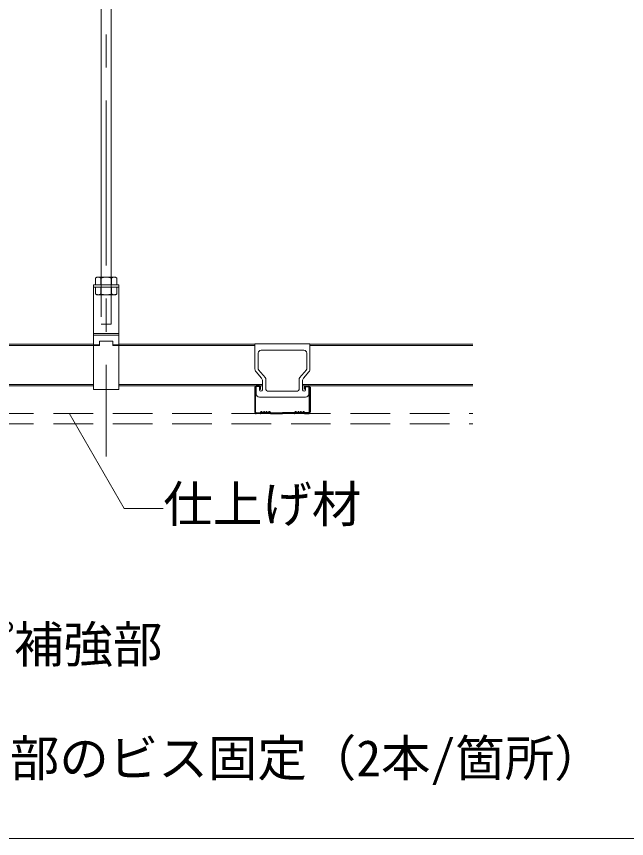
# Model space of a CAD drawing. Units: millimetres on the paper, enlarged 40 times, with parts at other scales. Extents: x -7800 to 7800, y -5387 to 5300.
# Drawn here: x 3000 to 3739, y 3076 to 4072 of the extents above; entities that cross this region are included whole.
import ezdxf
from ezdxf.enums import TextEntityAlignment as Align

# ---------------------------------------------------------------- set-up
doc = ezdxf.new("R2010")
doc.units = ezdxf.units.MM
doc.header["$LTSCALE"] = 40
doc.linetypes.add('CHAIN1', pattern=[8, 5, -1, 1, -1])
doc.linetypes.add('DASHED1', pattern=[1.8, 1.2, -0.6])
for name, color, linetype, lineweight in [('6-0_中心線', 4, 'CHAIN1', 9), ('6-1_吊り材', 7, 'Continuous', 18), ('6-2_野縁受け', 3, 'Continuous', 18), ('6-3_野縁', 2, 'Continuous', 25), ('6-6_文字', 7, 'Continuous', 18), ('6-A_クリップ', 7, 'Continuous', 18), ('6-D_パネル', 4, 'DASHED1', 9), ('F-3_野縁', 3, 'Continuous', 18)]:
    doc.layers.add(name, color=color, linetype=linetype, lineweight=lineweight)
doc.styles.add('ＭＳ ゴシック', font='')
doc.styles.get('ＭＳ ゴシック').set_extended_font_data('MS Gothic')

msp = doc.modelspace()

# ---------------------------------------------------------------- linework, layer by layer
at = {"layer": '6-0_中心線'}
msp.add_line((3108.6, 4610.1), (3108.6, 3539.04), dxfattribs=at)
at = {"layer": '6-1_吊り材'}
for p, q in [((3102.6, 4610.1), (3102.6, 3736.1)), ((3114.6, 3736.1), (3114.6, 4610.1)), ((3097.28, 3756.09), (3095.53, 3755.08)), ((3097.28, 3756.09), (3119.91, 3756.09)), ((3119.91, 3756.09), (3121.66, 3755.08)), ((3093.26, 3746.76), (3093.26, 3620.09)), ((3093.26, 3746.76), (3093.26, 3620.09)), ((3093.26, 3746.76), (3123.93, 3746.76)), ((3095.53, 3746.76), (3095.53, 3755.08)), ((3095.53, 3746.76), (3121.66, 3746.76)), ((3102.06, 3746.76), (3102.06, 3755.08)), ((3115.13, 3746.76), (3115.13, 3755.08)), ((3121.66, 3746.76), (3121.66, 3755.08)), ((3123.93, 3746.76), (3123.93, 3620.09)), ((3093.26, 3687.88), (3123.93, 3687.88)), ((3093.26, 3685.99), (3123.93, 3685.99)), ((3100.6, 3678.75), (3100.6, 3674.09)), ((3116.6, 3678.75), (3100.6, 3678.75)), ((3093.26, 3674.21), (3100.6, 3674.21)), ((3116.6, 3674.21), (3123.93, 3674.21))]:
    msp.add_line(p, q, dxfattribs=at)
at = {"layer": '6-1_吊り材', "linetype": 'DASHED1'}
for p, q in [((3102.6, 3756.09), (3102.6, 3699.38)), ((3114.6, 3699.38), (3114.6, 3756.09)), ((3093.26, 3744.09), (3123.93, 3744.09)), ((3095.53, 3744.09), (3095.53, 3735.77)), ((3121.66, 3744.09), (3095.53, 3744.09)), ((3097.28, 3734.76), (3095.53, 3735.77)), ((3102.06, 3744.09), (3102.06, 3735.77)), ((3115.13, 3744.09), (3115.13, 3735.77)), ((3119.91, 3734.76), (3121.66, 3735.77)), ((3121.66, 3744.09), (3121.66, 3735.77)), ((3119.91, 3734.76), (3097.28, 3734.76)), ((3102.6, 3699.38), (3114.6, 3699.38))]:
    msp.add_line(p, q, dxfattribs=at)
at = {"layer": '6-1_吊り材'}
for points in [[(3093.26, 3746.76), (3093.26, 3620.09), (3123.93, 3620.09)], [(3116.6, 3678.75), (3116.6, 3673.43), (3123.93, 3673.43)], [(3093.26, 3673.43), (3100.6, 3673.43), (3100.6, 3674.09)]]:
    msp.add_lwpolyline(points, dxfattribs=at)
for centre, radius, start, end in [((3099.8, 3747.07), 9.08, 96.34293, 118.04131), ((3098.57, 3749.59), 6.51, 57.57117, 88.04457), ((3108.6, 3734.47), 21.62, 72.41203, 107.58795), ((3118.62, 3749.59), 6.51, 91.95541, 122.42882), ((3117.39, 3747.07), 9.08, 61.95868, 83.65706)]:
    msp.add_arc(centre, radius, start, end, dxfattribs=at)
at = {"layer": '6-1_吊り材', "linetype": 'DASHED1'}
for centre, radius, start, end in [((3099.8, 3743.79), 9.08, 241.95868, 263.65706), ((3098.57, 3741.26), 6.51, 271.95541, 302.42882), ((3108.6, 3756.38), 21.62, 252.41203, 287.58795), ((3118.62, 3741.26), 6.51, 237.57117, 268.04457), ((3117.39, 3743.79), 9.08, 276.34293, 298.04131)]:
    msp.add_arc(centre, radius, start, end, dxfattribs=at)
at = {"layer": '6-2_野縁受け'}
for p, q in [((3093.26, 3673.43), (2879.64, 3673.43)), ((2951.6, 3675.03), (3093.26, 3675.03)), ((3288.93, 3675.03), (3123.93, 3675.03)), ((3288.93, 3673.43), (3123.93, 3673.43)), ((3552.9, 3675.03), (3355.59, 3675.03)), ((3552.9, 3673.43), (3355.59, 3673.43)), ((3093.26, 3625.96), (2953.7, 3625.96)), ((3297.93, 3625.96), (3123.93, 3625.96)), ((3552.9, 3625.96), (3346.59, 3625.96)), ((2953.7, 3624.36), (3093.26, 3624.36)), ((3297.93, 3624.36), (3123.93, 3624.36)), ((3552.9, 3624.36), (3346.59, 3624.36))]:
    msp.add_line(p, q, dxfattribs=at)
at = {"layer": '6-3_野縁'}
for p, q in [((3288.93, 3623.03), (3288.93, 3592.42)), ((3289.6, 3592.39), (3289.6, 3623.03)), ((3294.26, 3624.36), (3290.26, 3624.36)), ((3294.26, 3623.7), (3290.26, 3623.7)), ((3294.93, 3620.36), (3294.93, 3623.03)), ((3294.93, 3620.36), (3295.6, 3620.36)), ((3295.6, 3620.36), (3295.6, 3623.03)), ((3348.93, 3620.36), (3348.93, 3623.03)), ((3349.6, 3620.36), (3348.93, 3620.36)), ((3349.6, 3620.36), (3349.6, 3623.03)), ((3350.26, 3624.36), (3354.26, 3624.36)), ((3350.26, 3623.7), (3354.26, 3623.7)), ((3354.93, 3592.39), (3354.93, 3623.03)), ((3355.6, 3623.03), (3355.6, 3592.42)), ((3290.26, 3591.7), (3295.04, 3591.7)), ((3290.26, 3591.7), (3295.04, 3591.7)), ((3295.04, 3591.03), (3290.26, 3591.03)), ((3295.04, 3591.03), (3290.26, 3591.03)), ((3296.46, 3592.83), (3295.51, 3591.89)), ((3295.51, 3591.89), (3296.46, 3592.83)), ((3296.93, 3592.36), (3295.99, 3591.42)), ((3296.93, 3592.36), (3295.99, 3591.42)), ((3306.26, 3592.36), (3307.21, 3591.42)), ((3306.73, 3592.83), (3307.68, 3591.89)), ((3308.15, 3591.7), (3322.26, 3591.7)), ((3308.15, 3591.03), (3322.26, 3591.03)), ((3336.38, 3591.7), (3322.26, 3591.7)), ((3336.38, 3591.03), (3322.26, 3591.03)), ((3337.79, 3592.83), (3336.85, 3591.89)), ((3338.26, 3592.36), (3337.32, 3591.42)), ((3347.6, 3592.36), (3348.54, 3591.42)), ((3347.6, 3592.36), (3348.54, 3591.42)), ((3348.07, 3592.83), (3349.01, 3591.89)), ((3349.01, 3591.89), (3348.07, 3592.83)), ((3354.26, 3591.7), (3349.48, 3591.7)), ((3354.26, 3591.7), (3349.48, 3591.7)), ((3349.48, 3591.03), (3354.26, 3591.03)), ((3349.48, 3591.03), (3354.26, 3591.03))]:
    msp.add_line(p, q, dxfattribs=at)
for centre, radius, start, end in [((3290.26, 3623.03), 1.33, 90.00299, 180.00299), ((3290.26, 3623.03), 0.667, 90.00299, 180.00299), ((3294.26, 3623.03), 1.33, 0.00299, 90.00299), ((3294.26, 3623.03), 0.667, 0.00299, 90.00299), ((3350.26, 3623.03), 1.33, 89.99699, 179.99699), ((3350.26, 3623.03), 0.667, 89.99699, 179.99699), ((3354.26, 3623.03), 1.33, 359.99699, 89.99699), ((3354.26, 3623.03), 0.667, 359.99699, 89.99699), ((3290.26, 3592.36), 1.33, 177.476, 270), ((3290.26, 3592.36), 1.33, 177.476, 270), ((3290.26, 3592.36), 0.667, 177.476, 270), ((3290.26, 3592.36), 0.667, 177.476, 270), ((3295.04, 3592.36), 0.667, 270, 314.99998), ((3295.04, 3592.36), 0.667, 269.99998, 314.99998), ((3295.04, 3592.36), 1.33, 270, 314.99998), ((3295.04, 3592.36), 1.33, 270, 315), ((3296.93, 3592.36), 0.667, 46.39717, 135), ((3298.6, 3594.11), 2.42, 226.39717, 313.60281), ((3298.6, 3594.11), 1.75, 226.39717, 313.60281), ((3300.26, 3592.36), 0.667, 36.86989, 133.60281), ((3301.6, 3593.36), 1.67, 216.86989, 323.1301), ((3301.6, 3593.36), 1, 216.86989, 323.1301), ((3302.93, 3592.36), 0.667, 46.39717, 143.1301), ((3302.93, 3592.36), 0.667, 36.86989, 143.1301), ((3304.6, 3594.11), 2.42, 226.39717, 313.60281), ((3304.6, 3594.11), 1.75, 226.39717, 313.60281), ((3306.26, 3592.36), 0.667, 44.99998, 133.60281), ((3308.15, 3592.36), 1.33, 225, 270), ((3308.15, 3592.36), 0.667, 225, 270), ((3336.38, 3592.36), 0.667, 270, 315), ((3336.38, 3592.36), 1.33, 270, 315), ((3338.26, 3592.36), 0.667, 46.39719, 135.00002), ((3339.93, 3594.11), 2.42, 226.39719, 313.60283), ((3339.93, 3594.11), 1.75, 226.39719, 313.60283), ((3341.6, 3592.36), 0.667, 36.8699, 143.13011), ((3341.6, 3592.36), 0.667, 36.8699, 133.60283), ((3342.93, 3593.36), 1.67, 216.8699, 323.13011), ((3342.93, 3593.36), 1, 216.8699, 323.13011), ((3344.26, 3592.36), 0.667, 46.39719, 143.13011), ((3345.93, 3594.11), 2.42, 226.39719, 313.60283), ((3345.93, 3594.11), 1.75, 226.39719, 313.60283), ((3347.6, 3592.36), 0.667, 45, 133.60283), ((3349.48, 3592.36), 1.33, 225.00002, 270), ((3349.48, 3592.36), 1.33, 225, 270), ((3349.48, 3592.36), 0.667, 225.00002, 270), ((3349.48, 3592.36), 0.667, 225, 270), ((3354.26, 3592.36), 1.33, 269.99997, 2.524), ((3354.26, 3592.36), 1.33, 270, 2.524), ((3354.26, 3592.36), 0.667, 269.99997, 2.524), ((3354.26, 3592.36), 0.667, 270, 2.524)]:
    msp.add_arc(centre, radius, start, end, dxfattribs=at)
at = {"layer": '6-6_文字'}
for p, q in [((3063.64, 3591.43), (3130.31, 3475.96)), ((3130.31, 3475.96), (3177.82, 3475.96))]:
    msp.add_line(p, q, dxfattribs=at)
at = {"layer": '6-A_クリップ'}
for p, q in [((3355.59, 3675.56), (3288.93, 3675.56)), ((3288.93, 3644.85), (3288.93, 3675.56)), ((3296.26, 3667.56), (3348.26, 3667.56)), ((3355.59, 3644.85), (3355.59, 3675.56)), ((3292.93, 3644.85), (3292.93, 3664.23)), ((3351.59, 3644.85), (3351.59, 3664.23)), ((3296.67, 3633.72), (3290.18, 3641.41)), ((3301.61, 3634.06), (3293.24, 3643.99)), ((3342.91, 3634.06), (3351.28, 3643.99)), ((3347.85, 3633.72), (3354.34, 3641.41)), ((3297.93, 3630.28), (3297.93, 3623.7)), ((3301.93, 3633.2), (3301.93, 3621.5)), ((3342.59, 3633.2), (3342.59, 3621.5)), ((3346.59, 3630.28), (3346.59, 3623.7)), ((3292.86, 3623.7), (3290.33, 3623.7)), ((3290.33, 3614.9), (3290.33, 3623.7)), ((3294.19, 3622.36), (3294.19, 3619.7)), ((3297.93, 3619.7), (3297.93, 3623.7)), ((3305.59, 3617.83), (3338.93, 3617.83)), ((3346.59, 3619.7), (3346.59, 3623.7)), ((3350.33, 3622.36), (3350.33, 3619.7)), ((3351.66, 3623.7), (3354.19, 3623.7)), ((3354.19, 3614.9), (3354.19, 3623.7)), ((3294.33, 3610.9), (3350.19, 3610.9))]:
    msp.add_line(p, q, dxfattribs=at)
for centre, radius, start, end in [((3296.26, 3664.23), 3.33, 90, 180), ((3348.26, 3664.23), 3.33, 0, 90), ((3294.26, 3644.85), 5.33, 180, 220.15601), ((3294.26, 3644.85), 1.33, 180, 220.15601), ((3350.26, 3644.85), 1.33, 319.84401, 0), ((3350.26, 3644.85), 5.33, 319.84401, 0), ((3292.59, 3630.28), 5.33, 0, 40.15601), ((3300.59, 3633.2), 1.33, 0, 40.15601), ((3343.93, 3633.2), 1.33, 139.84401, 180), ((3351.93, 3630.28), 5.33, 139.84401, 180), ((3292.86, 3622.36), 1.33, 0, 90), ((3296.06, 3619.7), 1.87, 180, 0), ((3305.59, 3621.5), 3.67, 180, 270), ((3338.93, 3621.5), 3.67, 270, 0), ((3348.46, 3619.7), 1.87, 180, 0), ((3351.66, 3622.36), 1.33, 90, 180), ((3294.33, 3614.9), 4, 180, 270), ((3350.19, 3614.9), 4, 270, 0)]:
    msp.add_arc(centre, radius, start, end, dxfattribs=at)
at = {"layer": '6-D_パネル'}
for p, q in [((308.6, 3591.03), (3552.9, 3591.03)), ((308.6, 3578.36), (3552.9, 3578.36))]:
    msp.add_line(p, q, dxfattribs=at)
at = {"layer": 'F-3_野縁'}
msp.add_line((80, 3075.94), (7640, 3075.94), dxfattribs=at)

# ---------------------------------------------------------------- texts
at = {"layer": '6-6_文字', "style": 'ＭＳ ゴシック'}
for s, p in [('仕上げ材', (3177.82, 3445.96)), ('クリップ補強部', (2756.74, 3276.03)), ('※斜め部材下部のビス固定（2本/箇所） ', (2631.71, 3138.17))]:
    msp.add_text(s, height=43.99, dxfattribs=at).set_placement(p, align=Align.BOTTOM_LEFT)

doc.saveas('drawing.dxf')
